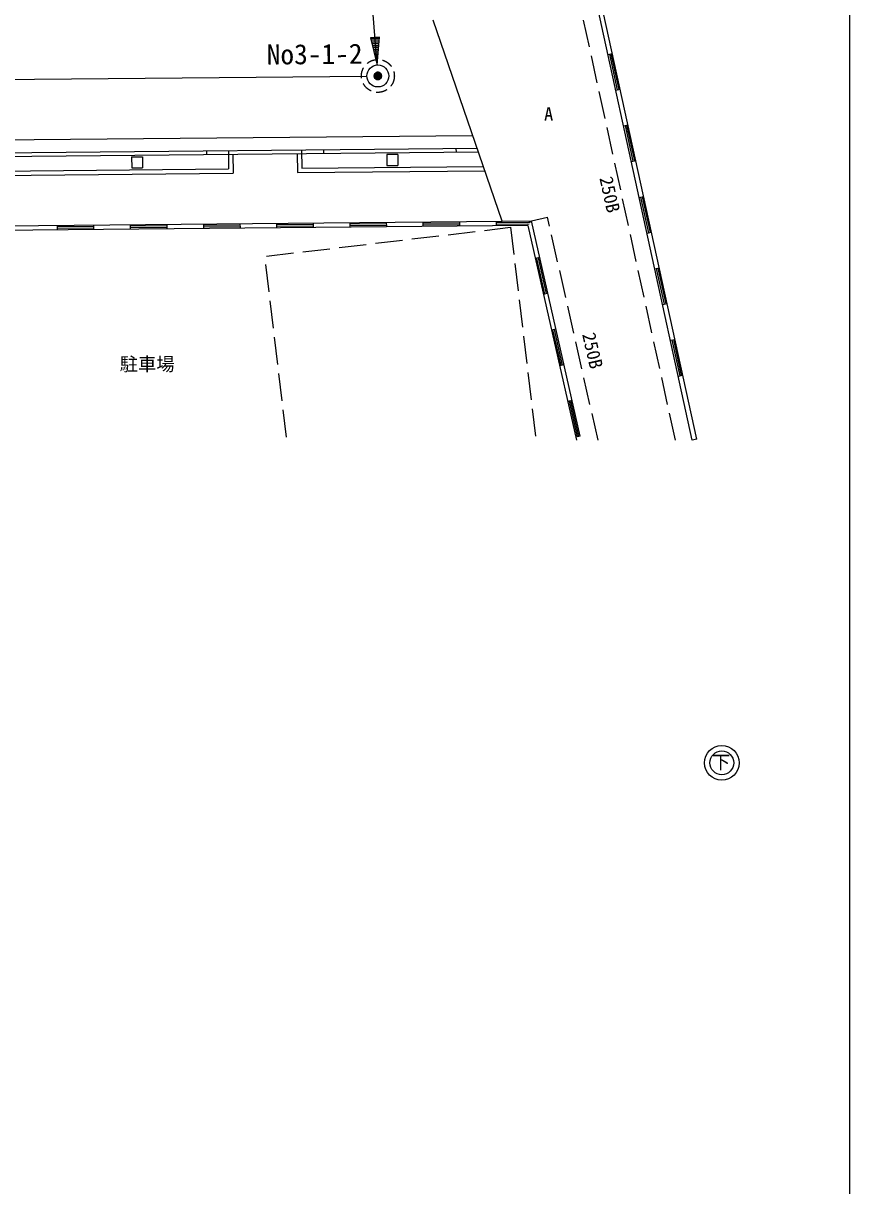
# Model space of a CAD drawing. Units: millimetres, scale not verified. Extents: x -100125 to 100125, y -69250 to 69250.
# Drawn here: x 77536 to 100125, y -15243 to 16530 of the extents above; entities that cross this region are included whole.
import ezdxf
from ezdxf.enums import TextEntityAlignment as Align

# ---------------------------------------------------------------- set-up
doc = ezdxf.new("R2010")
doc.units = ezdxf.units.MM
doc.header["$LTSCALE"] = 250
for name, pattern in [('DASHED1', [1.8, 1.2, -0.6]), ('DASHED3', [4, 3, -1]), ('LONG_CHAIN', [21, 18, -1, 1, -1])]:
    doc.linetypes.add(name, pattern=pattern)
for name, color, linetype in [('0-0_レイヤ15', 6, 'LONG_CHAIN'), ('1-0_排水', 3, 'Continuous'), ('1-1_計画', 3, 'Continuous'), ('1-2_現況白抜', 2, 'Continuous')]:
    doc.layers.add(name, color=color, linetype=linetype)
doc.styles.add('ＭＳ ゴシック', font='')
doc.styles.get('ＭＳ ゴシック').set_extended_font_data('MS Gothic')

msp = doc.modelspace()

# ---------------------------------------------------------------- linework, layer by layer
at = {"layer": '0-0_レイヤ15', "linetype": 'Continuous'}
msp.add_lwpolyline([(100125, -55500), (74875, -55500), (74875, -69250), (100125, -69250), (100125, 69250)], dxfattribs=at)
at = {"layer": '0-0_レイヤ15'}
for start, end in [(0, 180), (180, 0)]:
    msp.add_arc((87228.3, 15090.1), 100, start, end, dxfattribs=at)
at = {"layer": '1-0_排水'}
for p, q in [((87205.8, 15389.2), (85524.2, 37726)), ((87271.2, 16114.2), (87028.1, 16114.2)), ((87266.7, 16064.2), (87040.4, 16064.2)), ((87262.2, 16014.2), (87052.6, 16014.2)), ((87257.7, 15964.2), (87064.9, 15964.2)), ((87253.2, 15914.2), (87077.1, 15914.2)), ((87248.7, 15864.2), (87089.4, 15864.2)), ((87244.1, 15814.2), (87101.6, 15814.2)), ((87239.6, 15764.2), (87113.9, 15764.2)), ((87235.1, 15714.2), (87126.1, 15714.2)), ((87230.6, 15664.2), (87138.4, 15664.2)), ((87226.1, 15614.2), (87150.7, 15614.2)), ((87221.6, 15564.2), (87162.9, 15564.2)), ((87217.1, 15514.2), (87175.2, 15514.2)), ((87212.6, 15464.2), (87187.4, 15464.2)), ((87208, 15414.2), (87199.7, 15414.2)), ((61227.6, 14844.5), (86928.3, 15087.3))]:
    msp.add_line(p, q, dxfattribs=at)
msp.add_lwpolyline([(87205.8, 15389.2), (87274.1, 16146.5), (87024.8, 16127.7)], close=True, dxfattribs=at)
at = {"layer": '1-0_排水', "color": 4, "linetype": 'DASHED1'}
msp.add_circle((87228.3, 15090.1), 450, dxfattribs=at)
at = {"layer": '1-1_計画', "linetype": 'LONG_CHAIN'}
for p, q in [((87242.3, 15189), (87129.4, 15076)), ((87214, 15189), (87129.4, 15104.3)), ((87264.6, 15183), (87135.4, 15053.8)), ((87283.3, 15173.3), (87145.1, 15035.1)), ((87299, 15160.8), (87157.6, 15019.4)), ((87311.5, 15145), (87173.3, 15006.8)), ((87321.2, 15126.4), (87192, 14997.2)), ((87327.2, 15104.1), (87214.3, 14991.2)), ((87327.2, 15075.8), (87242.6, 14991.2))]:
    msp.add_line(p, q, dxfattribs=at)
at = {"layer": '1-1_計画'}
for p, q in [((38622.5, 12980.9), (89819, 13464.5)), ((38625.8, 12631), (89938.8, 13115.6)), ((82545.4, 13045.8), (82546.3, 12945.8)), ((83145.4, 13051.4), (83150.1, 12551.5)), ((85145.3, 13070.3), (85150, 12570.3)), ((85745.3, 13076), (85746.2, 12976)), ((89373, 13010.2), (89372.1, 13110.2)), ((38626.7, 12531), (89973, 13015.9)), ((80496.9, 12876.4), (80796.9, 12879.2)), ((80496.9, 12876.4), (80499.7, 12576.4)), ((80796.9, 12879.2), (80799.7, 12579.3)), ((83266.3, 12952.6), (83271.2, 12432.6)), ((87772.2, 12945.1), (87472.2, 12942.3)), ((87472.2, 12942.3), (87475, 12642.3)), ((87772.2, 12945.1), (87775, 12645.1)), ((68031.9, 12288.7), (83271.2, 12432.6)), ((68150.8, 12409.8), (83150.1, 12551.5)), ((80499.7, 12576.4), (80799.7, 12579.3)), ((85150, 12570.3), (90109.9, 12617.2)), ((87475, 12642.3), (87775, 12645.1))]:
    msp.add_line(p, q, dxfattribs=at)
for points in [[(37955.3, 10624.5), (90623.1, 11122), (88738.2, 16613.5)], [(85026.2, 12969.2), (85031.1, 12449.2), (90150.9, 12497.6)]]:
    msp.add_lwpolyline(points, dxfattribs=at)
for radius in [300, 100]:
    msp.add_circle((87228.3, 15090.1), radius, dxfattribs=at)
at = {"layer": '1-2_現況白抜'}
for p, q in [((95820.6, 5136.5), (92771.3, 19085.5)), ((93515.8, 15679.8), (93637.9, 15706.5)), ((93556.3, 15688.6), (93769.9, 14711.7)), ((93599.8, 15698.1), (93813.4, 14721.2)), ((93729.4, 14702.8), (93851.5, 14729.5)), ((93942.9, 13725.9), (94065, 13752.6)), ((93983.5, 13734.8), (94197, 12757.8)), ((94026.9, 13744.3), (94240.5, 12767.3)), ((94156.5, 12749), (94278.6, 12775.7)), ((94370, 11772), (94492.2, 11798.7)), ((94410.6, 11780.9), (94624.2, 10804)), ((94454.1, 11790.4), (94667.6, 10813.5)), ((90623.1, 11122), (91427.7, 11129.6)), ((91427.7, 11129.6), (91866.6, 11229)), ((92759.6, 5247.4), (91427.7, 11129.6)), ((91328, 11003.6), (76113.1, 10859.9)), ((78459.3, 11007.1), (78460.5, 10882.1)), ((79459.7, 10975), (78459.7, 10965.6)), ((79460.1, 10930.5), (78460.1, 10921.1)), ((79459.3, 11016.5), (79460.4, 10891.5)), ((80459.2, 11026), (80460.4, 10901)), ((81459.6, 10993.9), (80459.6, 10984.5)), ((81460, 10949.4), (80460, 10940)), ((81459.2, 11035.4), (81460.3, 10910.4)), ((82459.1, 11044.9), (82460.3, 10919.9)), ((83459.5, 11012.8), (82459.5, 11003.4)), ((83459.9, 10968.3), (82459.9, 10958.9)), ((83459.1, 11054.3), (83460.3, 10929.3)), ((84459, 11063.8), (84460.2, 10938.8)), ((85459.4, 11031.7), (84459.4, 11022.3)), ((85459.8, 10987.2), (84459.8, 10977.8)), ((85459, 11073.2), (85460.2, 10948.2)), ((86458.9, 11082.6), (86460.1, 10957.6)), ((87459.3, 11050.6), (86459.3, 11041.1)), ((87459.7, 11006.1), (86459.8, 10996.6)), ((87458.9, 11092.1), (87460.1, 10967.1)), ((88458.9, 11101.5), (88460, 10976.5)), ((89459.2, 11069.5), (88459.2, 11060)), ((89459.6, 11025), (88459.7, 11015.5)), ((89458.8, 11111), (89460, 10986)), ((90458.8, 11120.4), (90459.9, 10995.4)), ((91394.6, 11087.8), (90459.2, 11078.9)), ((91359.1, 11042.9), (90459.6, 11034.4)), ((91434.5, 11099.3), (91312.6, 11071.7)), ((91328, 11003.6), (92656.6, 5136.5)), ((94583.6, 10795.1), (94705.7, 10821.8)), ((91655.4, 10124), (91533.5, 10096.4)), ((91792.4, 9129.7), (91571.5, 10105)), ((91835.8, 9139.5), (91614.9, 10114.8)), ((94797.2, 9818.2), (94919.3, 9844.9)), ((94837.7, 9827), (95051.3, 8850.1)), ((94881.2, 9836.6), (95094.8, 8859.6)), ((91876.2, 9148.7), (91754.3, 9121.1)), ((95010.7, 8841.3), (95132.9, 8868)), ((92097.1, 8173.4), (91975.2, 8145.8)), ((92234.1, 7179.1), (92013.2, 8154.4)), ((92277.5, 7188.9), (92056.6, 8164.2)), ((95224.3, 7864.3), (95346.4, 7891)), ((95264.8, 7873.2), (95478.4, 6896.3)), ((95308.3, 7882.7), (95521.9, 6905.8)), ((92317.9, 7198.1), (92196, 7170.5)), ((95437.9, 6887.4), (95560, 6914.1)), ((92538.8, 6222.7), (92416.9, 6195.1)), ((92454.9, 6203.8), (92675.8, 5228.4)), ((92719.2, 5238.3), (92498.3, 6213.6)), ((92759.6, 5247.4), (92637.7, 5219.8)), ((95942.7, 5163.2), (95820.6, 5136.5))]:
    msp.add_line(p, q, dxfattribs=at)
at = {"layer": '1-2_現況白抜', "linetype": 'DASHED3'}
for p, q in [((95360, 5136.5), (92319.2, 19046.1)), ((93246.2, 5136.5), (91866.6, 11229)), ((84728.2, 5215.9), (84140.2, 10158))]:
    msp.add_line(p, q, dxfattribs=at)
at = {"layer": '1-2_現況白抜'}
msp.add_lwpolyline([(95942.7, 5163.2), (92886.7, 19142.8), (92137.5, 22087.8)], dxfattribs=at)
at = {"layer": '1-2_現況白抜', "linetype": 'DASHED3'}
msp.add_lwpolyline([(84181.9, 10163), (90856.1, 10954.3), (91553.9, 5089.2)], dxfattribs=at)
at = {"layer": '1-2_現況白抜'}
for radius in [475, 325]:
    msp.add_circle((96627.7, -3684.3), radius, dxfattribs=at)

# ---------------------------------------------------------------- texts
at = {"layer": '1-0_排水', "color": 7, "style": 'ＭＳ ゴシック'}
msp.add_text('No3-1-2', height=549.9, rotation=0.541, dxfattribs=at).set_placement((84194.4, 15235.3), align=Align.BOTTOM_LEFT)
at = {"layer": '1-2_現況白抜', "color": 7, "style": 'ＭＳ ゴシック'}
for s, p in [('A', (91771.5, 13759.8)), ('駐車場', (80173.6, 6921.2)), ('下', (96358.1, -3957.4))]:
    msp.add_text(s, height=366.6, dxfattribs=at).set_placement(p, align=Align.BOTTOM_LEFT)
for rotation, p in [(282.331, (93174.8, 12274.2)), (282.76, (92701.9, 8005.5))]:
    msp.add_text('250B', height=366.6, rotation=rotation, dxfattribs=at).set_placement(p, align=Align.BOTTOM_LEFT)

doc.saveas('drawing.dxf')
